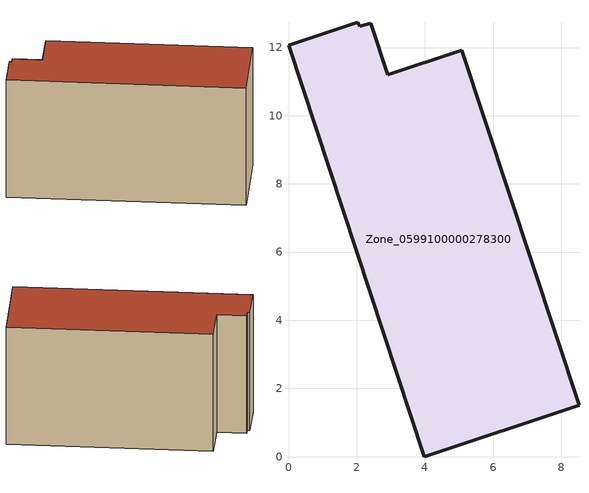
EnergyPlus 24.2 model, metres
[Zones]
Zone_0599100000278300
 floor ground (C_G): 5.09,11.92 8.52,1.51 3.98,0 0,12.07 2.03,12.74 2.09,12.62 2.42,12.71 2.92,11.2 z0
 wall outside (C_F): 0,12.07 3.98,0 8.52,1.51 5.09,11.92 2.92,11.2 2.42,12.71 2.09,12.62 2.03,12.74 0,12.07 z0:6.91
 roof outside (C_R): 2.03,12.74 0,12.07 3.98,0 8.52,1.51 5.09,11.92 2.92,11.2 2.42,12.71 2.09,12.62 z6.91
[BUILDING]
Pand.0599100000278300: North Axis=0; Terrain=City; Loads Convergence Tolerance Value=0.04; Temperature Convergence Tolerance Value=0.4; Solar Distribution=FullExterior; Maximum Number of Warmup Days=25; Minimum Number of Warmup Days=1
[Site:Location]
Rotterdam.The.Hague.AP_ZH_NLD Design_Conditions: Latitude=51.96; Longitude=4.45; Time Zone=1; Elevation=-4.5
[SITE:GROUNDTEMPERATURE:BUILDINGSURFACE]
18, 18, 18, 18, 18, 18, 18, 18, 18, 18, 18, 18
[MATERIAL] Thermal Absorptance=0.9; Solar Absorptance=0.7; Visible Absorptance=0.7
Name | Roughness | Thickness | Conductivity | Density | Specific Heat
G.TI.1992-2005 | MediumSmooth | 0.15 | 0.06 | 540 | 1210
F.TI.1992-2005 | Rough | 0.3 | 0.12 | 1920 | 840
R.TI.1992-2005 | MediumRough | 0.2 | 0.08 | 1500 | 1000
[CONSTRUCTION]
C_G: G.TI.1992-2005
C_F: F.TI.1992-2005
C_R: R.TI.1992-2005
[ZONE]
Zone_0599100000278300: Type=1; Multiplier=1; Ceiling Height=Autocalculate; Volume=Autocalculate; Floor Area=autocalculate; Part of Total Floor Area=Yes
[ZONEINFILTRATION:DESIGNFLOWRATE]
Infil_Zone_0599100000278300: Zone or ZoneList or Space or SpaceList=Zone_0599100000278300; Schedule=AlwaysOn; Design Flow Rate Calculation Method=Flow/Area; Flow Rate per Floor Area=0.0015; Constant Term Coefficient=1; Temperature Term Coefficient=0; Velocity Term Coefficient=0; Velocity Squared Term Coefficient=0
[HVACTEMPLATE:ZONE:IDEALLOADSAIRSYSTEM]
Zone_0599100000278300: Maximum Heating Supply Air Temperature=50; Minimum Cooling Supply Air Temperature=13; Maximum Heating Supply Air Humidity Ratio=0.0156; Minimum Cooling Supply Air Humidity Ratio=0.0077; Heating Limit=NoLimit; Cooling Limit=NoLimit; Dehumidification Control Type=ConstantSensibleHeatRatio; Cooling Sensible Heat Ratio=0.7; Dehumidification Setpoint=60; Humidification Control Type=None; Humidification Setpoint=30; Outdoor Air Method=None; Outdoor Air Flow Rate per Person=0.00944; Outdoor Air Flow Rate per Zone Floor Area=0; Outdoor Air Flow Rate per Zone=0; Demand Controlled Ventilation Type=None; Outdoor Air Economizer Type=NoEconomizer; Heat Recovery Type=None; Sensible Heat Recovery Effectiveness=0.7; Latent Heat Recovery Effectiveness=0.65
[ZONECONTROL:THERMOSTAT]
ThermostatControl_Zone_0599100000278300: Zone or ZoneList=Zone_0599100000278300; Control Type Schedule=DualSetpointControlType; Control 1=Thermostat_Zone_0599100000278300; Temperature Difference Between Cutout And Setpoint=0
[THERMOSTATSETPOINT:DUALSETPOINT]
Thermostat_Zone_0599100000278300: Heating Setpoint Temperature Schedule=HeatingSetpoint_Zone_0599100000278300; Cooling Setpoint Temperature Schedule=CoolingSetpoint_Zone_0599100000278300
[SCHEDULE:COMPACT]
HeatingSetpoint_Zone_0599100000278300: Through: 12/31, For: AllDays, Until: 24:00, 21
CoolingSetpoint_Zone_0599100000278300: Through: 12/31, For: AllDays, Until: 24:00, 24
DualSetpointControlType: Through: 12/31, For: AllDays, Until: 24:00, 4
AlwaysOn: Through: 12/31, For: AllDays, Until: 24:00, 1
